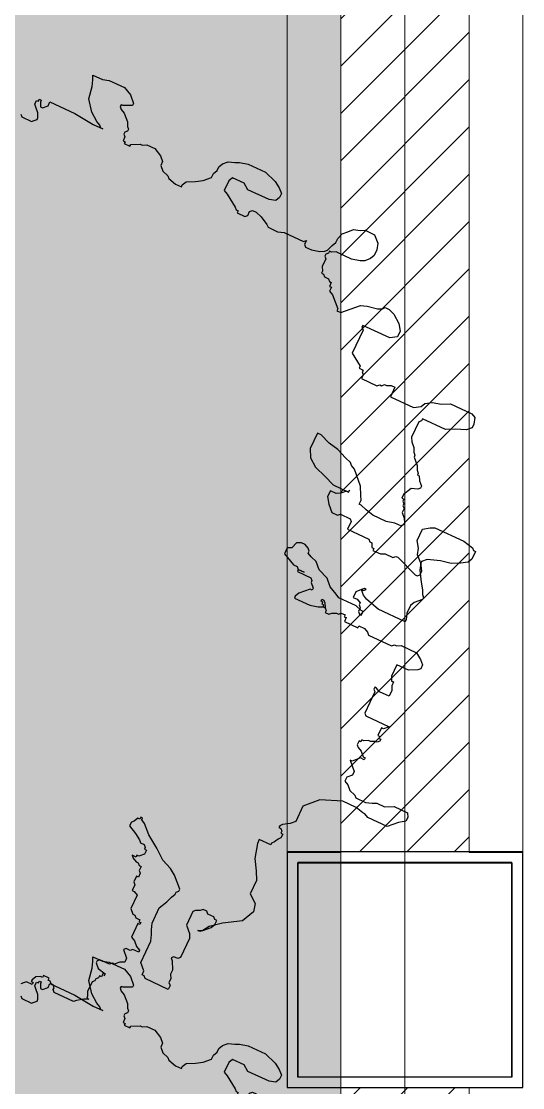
# Model space of a CAD drawing. Header units: millimetres. Extents: x 0 to 71617, y -15450 to 30894.
# Drawn here: x 70148 to 70617, y 18537 to 19533 of the extents above; entities that cross this region are included whole.
import ezdxf

# ---------------------------------------------------------------- set-up
doc = ezdxf.new("R2010")
doc.units = ezdxf.units.MM
doc.linetypes.add('HIDDEN', pattern=[0.375, 0.25, -0.125])
for name, color, linetype in [('COL', 5, 'Continuous'), ('DIM', 4, 'Continuous'), ('dwgmodels.com', 250, 'Continuous')]:
    doc.layers.add(name, color=color, linetype=linetype)
for name, color, linetype, lineweight in [('Hatch', 8, 'Continuous', 5), ('LINE-DETAIL-SAKURA', 2, 'Continuous', 30), ('tree', 251, 'Continuous', 0), ('Wall Brick', 5, 'Continuous', 15)]:
    doc.layers.add(name, color=color, linetype=linetype, lineweight=lineweight)

# ---------------------------------------------------------------- blocks, each defined once
blk = doc.blocks.new('2D WALL G.F')
at = {"layer": 'Hatch', "color": 3, "linetype": 'HIDDEN', "elevation": 7.93}
blk.add_lwpolyline([(50000, -10500), (40000, -10500), (40000, 5500), (50000, 5500)], close=True, dxfattribs=at)
blk = doc.blocks.new('trees top 025')
at = {"layer": 'dwgmodels.com', "color": 0}
for p, q in [((-0.3215, 1.8539), (-0.2798, 1.8539)), ((-0.3132, 1.8372), (-0.3215, 1.8539)), ((-0.2798, 1.8539), (-0.2548, 1.8622)), ((-0.2548, 1.8622), (-0.1881, 1.8622)), ((-0.1881, 1.8622), (-0.1547, 1.8456)), ((-0.1547, 1.8456), (-0.1297, 1.8206)), ((-0.3048, 1.8122), (-0.3132, 1.8372)), ((-0.2965, 1.7622), (-0.3048, 1.8122)), ((-0.1297, 1.8122), (-0.1631, 1.7956)), ((-0.1297, 1.8206), (-0.1297, 1.8122)), ((-0.2631, 1.7205), (-0.2965, 1.7622)), ((-0.1714, 1.7956), (-0.1714, 1.7872)), ((-0.1631, 1.7956), (-0.1714, 1.7956)), ((-0.1714, 1.7872), (-0.1631, 1.7789)), ((-0.1631, 1.7789), (-0.1464, 1.7705)), ((-0.1464, 1.7705), (-0.1214, 1.7455)), ((0.2873, 1.7539), (0.3039, 1.7705)), ((0.3039, 1.7705), (0.329, 1.7789)), ((0.329, 1.7789), (0.3456, 1.7872)), ((0.3456, 1.7872), (0.379, 1.7956)), ((0.379, 1.7956), (0.4541, 1.7956)), ((0.4541, 1.7956), (0.5041, 1.7789)), ((0.5041, 1.7789), (0.5291, 1.7622)), ((0.5291, 1.7622), (0.5458, 1.7455)), ((-0.2298, 1.6955), (-0.2631, 1.7205)), ((-0.1214, 1.7455), (-0.113, 1.7289)), ((-0.113, 1.7289), (-0.1047, 1.7205)), ((-0.1047, 1.7205), (-0.1047, 1.7122)), ((0.2706, 1.7039), (0.2789, 1.7205)), ((0.2789, 1.7372), (0.2873, 1.7539)), ((0.2789, 1.7205), (0.2789, 1.7372)), ((0.3456, 1.7205), (0.3373, 1.7039)), ((0.3957, 1.7205), (0.3456, 1.7205)), ((0.4207, 1.7039), (0.3957, 1.7205)), ((0.5458, 1.7289), (0.5374, 1.7122)), ((0.5458, 1.7455), (0.5458, 1.7289)), ((0.8293, 1.7039), (0.846, 1.7205)), ((0.846, 1.7205), (0.8627, 1.7372)), ((0.8627, 1.7372), (0.8877, 1.7455)), ((0.8877, 1.7455), (0.9044, 1.7539)), ((0.9044, 1.7539), (0.9461, 1.7539)), ((0.9461, 1.7539), (0.9711, 1.7289)), ((0.9711, 1.7289), (0.9794, 1.7039)), ((-0.4716, 1.6789), (-0.4633, 1.6789)), ((-0.4716, 1.6705), (-0.4716, 1.6789)), ((-0.4633, 1.6789), (-0.4633, 1.6705)), ((-0.4299, 1.6872), (-0.3215, 1.6872)), ((-0.4299, 1.6705), (-0.4299, 1.6872)), ((-0.3215, 1.6872), (-0.2381, 1.6789)), ((-0.2381, 1.6789), (-0.1964, 1.6789)), ((-0.2131, 1.6872), (-0.2298, 1.6955)), ((-0.2048, 1.6789), (-0.2131, 1.6872)), ((-0.1964, 1.6789), (-0.2048, 1.6789)), ((-0.1047, 1.7122), (-0.113, 1.7039)), ((-0.113, 1.7039), (-0.113, 1.6955)), ((-0.113, 1.6955), (-0.1047, 1.6872)), ((-0.1047, 1.6872), (-0.1047, 1.6705)), ((-0.0713, 1.6705), (-0.038, 1.6872)), ((-0.038, 1.6872), (-0.0296, 1.6872)), ((-0.0296, 1.6872), (-0.013, 1.6955)), ((-0.013, 1.6955), (0.0204, 1.6955)), ((0.0204, 1.6955), (0.0538, 1.6789)), ((0.0538, 1.6789), (0.0704, 1.6622)), ((0.2456, 1.6622), (0.2706, 1.6872)), ((0.2706, 1.6872), (0.2706, 1.7039)), ((0.3373, 1.7039), (0.3373, 1.6622)), ((0.5124, 1.7039), (0.4207, 1.7039)), ((0.5374, 1.7122), (0.5124, 1.7039)), ((0.821, 1.6789), (0.8293, 1.7039)), ((0.821, 1.6622), (0.821, 1.6789)), ((0.9794, 1.6789), (0.9711, 1.6622)), ((0.9794, 1.7039), (0.9794, 1.6789)), ((-0.48, 1.6705), (-0.4716, 1.6705)), ((-0.48, 1.6539), (-0.48, 1.6705)), ((-0.4716, 1.6455), (-0.48, 1.6539)), ((-0.4549, 1.6288), (-0.4716, 1.6455)), ((-0.4633, 1.6705), (-0.4549, 1.6539)), ((-0.4549, 1.6539), (-0.4466, 1.6539)), ((-0.4466, 1.6539), (-0.4299, 1.6705)), ((-0.1047, 1.6705), (-0.0963, 1.6705)), ((-0.0963, 1.6705), (-0.0963, 1.6622)), ((-0.0963, 1.6622), (-0.0713, 1.6622)), ((-0.0713, 1.6622), (-0.0713, 1.6705)), ((0.0704, 1.6622), (0.0704, 1.6455)), ((0.0704, 1.6455), (0.0871, 1.6288)), ((0.1872, 1.6288), (0.2205, 1.6455)), ((0.2205, 1.6455), (0.2456, 1.6622)), ((0.3373, 1.6622), (0.354, 1.6539)), ((0.354, 1.6539), (0.404, 1.6205)), ((0.4624, 1.6288), (0.4707, 1.6372)), ((0.4707, 1.6372), (0.4874, 1.6372)), ((0.4874, 1.6372), (0.5124, 1.6288)), ((0.8043, 1.6205), (0.8126, 1.6455)), ((0.8126, 1.6455), (0.821, 1.6622)), ((0.9377, 1.6372), (0.9044, 1.6288)), ((0.9544, 1.6455), (0.9377, 1.6372)), ((0.9711, 1.6622), (0.9544, 1.6455)), ((-0.5133, 1.5955), (-0.505, 1.5872)), ((-0.4633, 1.5872), (-0.4549, 1.5955)), ((-0.4466, 1.6122), (-0.4549, 1.6288)), ((-0.4549, 1.5955), (-0.4466, 1.6038)), ((-0.4466, 1.6038), (-0.4466, 1.6122)), ((0.0871, 1.6288), (0.1121, 1.6205)), ((0.1121, 1.6205), (0.1205, 1.6122)), ((0.1205, 1.6122), (0.1538, 1.6038)), ((0.1538, 1.6038), (0.1789, 1.6038)), ((0.1789, 1.6122), (0.1872, 1.6288)), ((0.1789, 1.6038), (0.1789, 1.6122)), ((0.404, 1.6205), (0.4124, 1.6122)), ((0.4124, 1.6122), (0.4207, 1.6122)), ((0.4207, 1.6122), (0.4207, 1.6038)), ((0.4207, 1.6038), (0.4541, 1.6038)), ((0.4541, 1.6038), (0.4624, 1.6122)), ((0.4624, 1.6122), (0.4624, 1.6288)), ((0.5124, 1.6288), (0.5458, 1.6122)), ((0.5458, 1.6122), (0.5541, 1.6038)), ((0.5541, 1.6038), (0.5958, 1.6038)), ((0.5958, 1.6038), (0.6208, 1.6122)), ((0.6208, 1.6122), (0.7042, 1.6122)), ((0.7042, 1.6122), (0.7126, 1.6205)), ((0.7126, 1.6205), (0.7126, 1.6038)), ((0.7126, 1.6038), (0.7209, 1.5955)), ((0.7209, 1.5955), (0.7459, 1.5955)), ((0.7459, 1.5955), (0.7793, 1.6038)), ((0.7793, 1.6038), (0.796, 1.6122)), ((0.796, 1.6122), (0.8043, 1.6205)), ((0.8126, 1.6122), (0.8043, 1.6038)), ((0.8043, 1.6038), (0.8043, 1.5955)), ((0.8043, 1.5955), (0.8126, 1.5872)), ((0.8126, 1.6205), (0.8126, 1.6122)), ((0.821, 1.6205), (0.8126, 1.6205)), ((0.8377, 1.6288), (0.821, 1.6205)), ((0.9044, 1.6288), (0.8377, 1.6288)), ((-0.505, 1.5872), (-0.4633, 1.5872)), ((0.8126, 1.5872), (0.8126, 1.5538)), ((0.8126, 1.5538), (0.821, 1.5372)), ((0.821, 1.5372), (0.821, 1.5288)), ((0.821, 1.5288), (0.8293, 1.5288)), ((0.8293, 1.5288), (0.8377, 1.5205)), ((0.8377, 1.5205), (0.8543, 1.5205)), ((0.8543, 1.5205), (0.8627, 1.5122)), ((0.8627, 1.5122), (0.871, 1.5122)), ((0.871, 1.5122), (0.871, 1.4955)), ((1.0962, 1.5038), (1.1045, 1.5122)), ((1.1045, 1.5122), (1.1212, 1.5122)), ((1.1212, 1.5122), (1.1462, 1.5038)), ((0.871, 1.4955), (0.8794, 1.4955)), ((0.8794, 1.4955), (0.8794, 1.4788)), ((0.8794, 1.4788), (0.896, 1.4705)), ((0.896, 1.4705), (0.9377, 1.4288)), ((0.9544, 1.4205), (1.0128, 1.4788)), ((1.0128, 1.4788), (1.0378, 1.4872)), ((1.0378, 1.4872), (1.0795, 1.4955)), ((1.0795, 1.4955), (1.0962, 1.5038)), ((1.1462, 1.5038), (1.1796, 1.4788)), ((1.1796, 1.4788), (1.1963, 1.4538)), ((0.9377, 1.4288), (0.9377, 1.4205)), ((1.1963, 1.4288), (1.1712, 1.4121)), ((1.1963, 1.4538), (1.1963, 1.4288)), ((0.9377, 1.4205), (0.9544, 1.4205)), ((1.0545, 1.4121), (1.0545, 1.4038)), ((1.1712, 1.4121), (1.0545, 1.4121)), ((1.0545, 1.4038), (1.0628, 1.3955)), ((1.0628, 1.3955), (1.0628, 1.2954)), ((1.0628, 1.2954), (1.1129, 1.2621)), ((1.1129, 1.2621), (1.1129, 1.2538)), ((1.4298, 1.2538), (1.4631, 1.2621)), ((1.4631, 1.2621), (1.4965, 1.2788)), ((1.4965, 1.2788), (1.5882, 1.2788)), ((1.5882, 1.2788), (1.6049, 1.2704)), ((1.6049, 1.2704), (1.6132, 1.2454)), ((1.1129, 1.2538), (1.1295, 1.2538)), ((1.1295, 1.2538), (1.1295, 1.2454)), ((1.1295, 1.2454), (1.1379, 1.2371)), ((1.1379, 1.2371), (1.1379, 1.2204)), ((1.1379, 1.2204), (1.2046, 1.2204)), ((1.2046, 1.2204), (1.2129, 1.2288)), ((1.2129, 1.2288), (1.2213, 1.2288)), ((1.2213, 1.2288), (1.2296, 1.2371)), ((1.2296, 1.2371), (1.2379, 1.2371)), ((1.2379, 1.2371), (1.2546, 1.2454)), ((1.2546, 1.2454), (1.2713, 1.2454)), ((1.2713, 1.2454), (1.2713, 1.2038)), ((1.3714, 1.2038), (1.3964, 1.2204)), ((1.3964, 1.2204), (1.4047, 1.2371)), ((1.4047, 1.2371), (1.4298, 1.2538)), ((1.6132, 1.2288), (1.5965, 1.2121)), ((1.6132, 1.2454), (1.6132, 1.2288)), ((1.2713, 1.2038), (1.3714, 1.2038)), ((1.4214, 1.1788), (1.4214, 1.1704)), ((1.5215, 1.1788), (1.4214, 1.1788)), ((1.5548, 1.1954), (1.5215, 1.1788)), ((1.5965, 1.2121), (1.5548, 1.1954)), ((1.4214, 1.1704), (1.4131, 1.1621)), ((1.4131, 1.1621), (1.4131, 1.0954)), ((1.4131, 1.0954), (1.4214, 1.0787)), ((1.4214, 1.0787), (1.4381, 1.0621)), ((1.4381, 1.0621), (1.4464, 1.0454)), ((1.4464, 1.0454), (1.4548, 1.0371)), ((1.4548, 1.0371), (1.4548, 1.0287)), ((1.4548, 1.0287), (1.4798, 1.0037)), ((1.4798, 1.0037), (1.4881, 0.987)), ((1.4881, 0.987), (1.4965, 0.9787)), ((1.4965, 0.9787), (1.4965, 0.9704)), ((1.4965, 0.9704), (1.5048, 0.9704)), ((1.5048, 0.9704), (1.5131, 0.9537)), ((1.0712, 0.9537), (1.0712, 0.887)), ((1.0878, 0.9537), (1.0712, 0.9537)), ((1.1295, 0.937), (1.0878, 0.9537)), ((1.1712, 0.9287), (1.1295, 0.937)), ((1.2129, 0.912), (1.1712, 0.9287)), ((1.5131, 0.9537), (1.5298, 0.937)), ((1.5298, 0.9287), (1.5215, 0.9204)), ((1.5298, 0.937), (1.5298, 0.9287)), ((1.0712, 0.887), (1.0878, 0.8537)), ((1.2379, 0.9037), (1.2129, 0.912)), ((1.2463, 0.8954), (1.2379, 0.9037)), ((1.263, 0.887), (1.2463, 0.8954)), ((1.313, 0.837), (1.263, 0.887)), ((1.4965, 0.912), (1.4798, 0.8787)), ((1.4798, 0.8787), (1.4798, 0.862)), ((1.5215, 0.9204), (1.4965, 0.912)), ((1.0878, 0.8537), (1.1212, 0.8287)), ((1.3297, 0.8037), (1.313, 0.837)), ((1.4798, 0.862), (1.4881, 0.862)), ((1.4881, 0.862), (1.4881, 0.8537)), ((1.4881, 0.8537), (1.4965, 0.8453)), ((1.4965, 0.8453), (1.4965, 0.837)), ((1.4965, 0.837), (1.5048, 0.8287)), ((1.1212, 0.8287), (1.1712, 0.812)), ((1.1712, 0.812), (1.2129, 0.7953)), ((1.2129, 0.7953), (1.2796, 0.7953)), ((1.2713, 0.7953), (1.2546, 0.7787)), ((1.2796, 0.7953), (1.2713, 0.7953)), ((1.2796, 0.8037), (1.2796, 0.7953)), ((1.2796, 0.7953), (1.2796, 0.8037)), ((1.338, 0.787), (1.3297, 0.8037)), ((1.5048, 0.8287), (1.5048, 0.812)), ((1.5048, 0.812), (1.5215, 0.7953)), ((1.5215, 0.7953), (1.5298, 0.7787)), ((1.6049, 0.787), (1.6299, 0.8037)), ((1.6299, 0.8037), (1.6466, 0.812)), ((1.6466, 0.812), (1.7717, 0.812)), ((1.7717, 0.812), (1.8134, 0.8037)), ((1.8134, 0.8037), (1.8217, 0.7953)), ((1.8217, 0.7953), (1.83, 0.7953)), ((1.83, 0.7953), (1.83, 0.762)), ((1.2129, 0.7703), (1.2129, 0.7453)), ((1.2379, 0.7703), (1.2129, 0.7703)), ((1.2546, 0.7787), (1.2379, 0.7703)), ((1.338, 0.7703), (1.338, 0.787)), ((1.3464, 0.7703), (1.338, 0.7703)), ((1.3714, 0.762), (1.3464, 0.7703)), ((1.4047, 0.7537), (1.3714, 0.762)), ((1.4631, 0.7537), (1.4047, 0.7537)), ((1.4965, 0.762), (1.4631, 0.7537)), ((1.5215, 0.762), (1.4965, 0.762)), ((1.5298, 0.7703), (1.5215, 0.762)), ((1.5298, 0.7787), (1.5298, 0.7703)), ((1.6049, 0.737), (1.6049, 0.787)), ((1.83, 0.762), (1.8217, 0.7453)), ((1.2129, 0.7453), (1.2296, 0.7203)), ((1.2296, 0.7203), (1.2546, 0.6953)), ((1.6216, 0.712), (1.6049, 0.737)), ((1.6299, 0.687), (1.6216, 0.712)), ((1.7633, 0.712), (1.7216, 0.7036)), ((1.7967, 0.7287), (1.7633, 0.712)), ((1.8217, 0.7453), (1.7967, 0.7287)), ((1.2546, 0.6953), (1.2796, 0.6953)), ((1.2796, 0.6953), (1.288, 0.7036)), ((1.288, 0.7036), (1.3297, 0.7036)), ((1.3297, 0.7036), (1.338, 0.6953)), ((1.338, 0.6953), (1.338, 0.662)), ((1.6549, 0.662), (1.6299, 0.687)), ((1.6716, 0.687), (1.6549, 0.6703)), ((1.6549, 0.6703), (1.6549, 0.662)), ((1.7216, 0.7036), (1.6716, 0.687)), ((1.338, 0.662), (1.4298, 0.662)), ((1.4298, 0.662), (1.4381, 0.6536)), ((1.4381, 0.6536), (1.4464, 0.6536)), ((1.4464, 0.6536), (1.4548, 0.637)), ((1.4548, 0.637), (1.4631, 0.637)), ((1.4631, 0.637), (1.4631, 0.6286)), ((1.4631, 0.6286), (1.4965, 0.6286)), ((1.4965, 0.6286), (1.5131, 0.637)), ((1.5131, 0.637), (1.5465, 0.637)), ((1.5465, 0.637), (1.5548, 0.6453)), ((1.5548, 0.6453), (1.5632, 0.6453)), ((1.5632, 0.6453), (1.5882, 0.637)), ((1.5882, 0.637), (1.6299, 0.6203)), ((1.6549, 0.662), (1.6633, 0.637)), ((1.6716, 0.637), (1.6549, 0.662)), ((1.6633, 0.637), (1.6883, 0.5953)), ((1.6716, 0.6203), (1.6716, 0.637)), ((1.6299, 0.6203), (1.6549, 0.612)), ((1.6549, 0.612), (1.6633, 0.612)), ((1.6633, 0.612), (1.6716, 0.6203)), ((1.6883, 0.5953), (1.705, 0.5703)), ((1.705, 0.5703), (1.7133, 0.5536)), ((1.7133, 0.5536), (1.7216, 0.5453)), ((1.7216, 0.5453), (1.7216, 0.5369)), ((1.1712, 0.5036), (1.1546, 0.4953)), ((1.1796, 0.5286), (1.1712, 0.5036)), ((1.1963, 0.5369), (1.1796, 0.5286)), ((1.2129, 0.5369), (1.1963, 0.5369)), ((1.2296, 0.5286), (1.2129, 0.5369)), ((1.2379, 0.5203), (1.2296, 0.5286)), ((1.2379, 0.5119), (1.2379, 0.5203)), ((1.2546, 0.5036), (1.2379, 0.5119)), ((1.2796, 0.4953), (1.2546, 0.5036)), ((1.6966, 0.5119), (1.6883, 0.4953)), ((1.7216, 0.5369), (1.6966, 0.5119)), ((1.1546, 0.4953), (1.1546, 0.4703)), ((1.1546, 0.4703), (1.1712, 0.4619)), ((1.1712, 0.4619), (1.2046, 0.4453)), ((1.3047, 0.4703), (1.2796, 0.4953)), ((1.3464, 0.4536), (1.3047, 0.4703)), ((1.4881, 0.4703), (1.4715, 0.4536)), ((1.4965, 0.4786), (1.4881, 0.4703)), ((1.4881, 0.4703), (1.4965, 0.4703)), ((1.4965, 0.4619), (1.4881, 0.4703)), ((1.5048, 0.4786), (1.4965, 0.4786)), ((1.4965, 0.4703), (1.5048, 0.4786)), ((1.5048, 0.4536), (1.4965, 0.4619)), ((1.6883, 0.4953), (1.6883, 0.4619)), ((1.6883, 0.4619), (1.6966, 0.4369)), ((1.2046, 0.4453), (1.2213, 0.4453)), ((1.2213, 0.4453), (1.2296, 0.4369)), ((1.2296, 0.4369), (1.2296, 0.4286)), ((1.2546, 0.4369), (1.2296, 0.4369)), ((1.2296, 0.4369), (1.2546, 0.4369)), ((1.2296, 0.4286), (1.288, 0.4286)), ((1.288, 0.4286), (1.2963, 0.4203)), ((1.2963, 0.4203), (1.2963, 0.4119)), ((1.3714, 0.4286), (1.3464, 0.4536)), ((1.4047, 0.4119), (1.3714, 0.4286)), ((1.4715, 0.4536), (1.4715, 0.4286)), ((1.4715, 0.4286), (1.4881, 0.4286)), ((1.4881, 0.4286), (1.5048, 0.4203)), ((1.5215, 0.4453), (1.5048, 0.4536)), ((1.5048, 0.4203), (1.5048, 0.4119)), ((1.5465, 0.4369), (1.5215, 0.4453)), ((1.5799, 0.4286), (1.5465, 0.4369)), ((1.6966, 0.4286), (1.5799, 0.4286)), ((1.6966, 0.4369), (1.6966, 0.4286)), ((1.3047, 0.3869), (1.2713, 0.3536)), ((1.2963, 0.4119), (1.313, 0.3952)), ((1.313, 0.3869), (1.3047, 0.3869)), ((1.313, 0.3952), (1.313, 0.3869)), ((1.4214, 0.4036), (1.4047, 0.4119)), ((1.4965, 0.4036), (1.4214, 0.4036)), ((1.5215, 0.3952), (1.4965, 0.4036)), ((1.5048, 0.4119), (1.5131, 0.4036)), ((1.5131, 0.4036), (1.5131, 0.3869)), ((1.5131, 0.3869), (1.5215, 0.3786)), ((1.5298, 0.3952), (1.5215, 0.3952)), ((1.5215, 0.3786), (1.5298, 0.3786)), ((1.5298, 0.3786), (1.5298, 0.3952)), ((1.2713, 0.3536), (1.263, 0.3369)), ((1.263, 0.3369), (1.263, 0.3286)), ((1.3297, 0.3286), (1.363, 0.3369)), ((1.363, 0.3702), (1.3714, 0.3702)), ((1.363, 0.3619), (1.363, 0.3702)), ((1.3714, 0.3619), (1.363, 0.3619)), ((1.363, 0.3369), (1.3797, 0.3452)), ((1.3714, 0.3702), (1.3797, 0.3619)), ((1.3714, 0.3536), (1.3714, 0.3619)), ((1.3797, 0.3536), (1.3714, 0.3536)), ((1.3797, 0.3619), (1.3881, 0.3452)), ((1.3797, 0.3452), (1.3797, 0.3536)), ((1.3881, 0.3452), (1.3797, 0.3452)), ((1.3797, 0.3452), (1.3881, 0.3452)), ((1.3881, 0.3452), (1.3964, 0.3369)), ((1.3964, 0.3369), (1.3964, 0.3286)), ((1.4131, 0.3286), (1.4214, 0.3369)), ((1.4214, 0.3369), (1.4381, 0.3452)), ((1.4381, 0.3452), (1.4464, 0.3452)), ((1.4464, 0.3452), (1.4548, 0.3536)), ((1.4548, 0.3536), (1.4715, 0.3536)), ((1.4715, 0.3536), (1.4715, 0.3452)), ((1.4715, 0.3452), (1.4798, 0.3452)), ((1.4798, 0.3452), (1.4798, 0.3286)), ((1.5382, 0.3369), (1.5632, 0.3369)), ((1.5382, 0.3286), (1.5382, 0.3369)), ((1.5632, 0.3369), (1.5799, 0.3286)), ((1.705, 0.3286), (1.7216, 0.3369)), ((1.7216, 0.3369), (1.7883, 0.3369)), ((1.7883, 0.3369), (1.8134, 0.3202)), ((1.263, 0.3286), (1.3297, 0.3286)), ((1.3964, 0.3286), (1.4131, 0.3286)), ((1.4798, 0.3286), (1.5382, 0.3286)), ((1.5799, 0.3286), (1.5882, 0.3202)), ((1.5882, 0.3202), (1.6883, 0.3202)), ((1.6883, 0.3202), (1.6966, 0.3286)), ((1.6966, 0.3286), (1.705, 0.3286)), ((1.8134, 0.3202), (1.83, 0.3036)), ((1.83, 0.3036), (1.83, 0.2869)), ((1.7383, 0.2619), (1.7383, 0.2119)), ((1.7883, 0.2619), (1.7383, 0.2619)), ((1.8217, 0.2786), (1.7883, 0.2619)), ((1.83, 0.2869), (1.8217, 0.2786)), ((1.7383, 0.2119), (1.7466, 0.1952)), ((1.7466, 0.1952), (1.755, 0.1952)), ((1.755, 0.1952), (1.755, 0.1785)), ((1.755, 0.1785), (1.7633, 0.1619)), ((1.6966, 0.1452), (1.6966, 0.1369)), ((1.705, 0.1452), (1.6966, 0.1452)), ((1.6966, 0.1369), (1.705, 0.1285)), ((1.7216, 0.1369), (1.705, 0.1452)), ((1.705, 0.1285), (1.705, 0.0368)), ((1.7633, 0.1369), (1.7216, 0.1369)), ((1.7633, 0.1619), (1.7633, 0.1369)), ((1.705, 0.0368), (1.7133, 0.0285)), ((1.7133, 0.0285), (1.8134, 0.0285)), ((1.7883, 0.0118), (1.7883, -0.0215)), ((1.7967, 0.0118), (1.7883, 0.0118)), ((1.8134, 0.0285), (1.7967, 0.0118)), ((1.7883, -0.0215), (1.7967, -0.0215)), ((1.7967, -0.0215), (1.7967, -0.0298)), ((1.7967, -0.0298), (1.805, -0.0298)), ((1.805, -0.0382), (1.7967, -0.0465)), ((1.805, -0.0298), (1.805, -0.0382)), ((1.73, -0.0715), (1.73, -0.0882)), ((1.7383, -0.0715), (1.73, -0.0715)), ((1.7383, -0.0632), (1.7383, -0.0715)), ((1.7466, -0.0632), (1.7383, -0.0632)), ((1.7633, -0.0549), (1.7466, -0.0632)), ((1.7717, -0.0549), (1.7633, -0.0549)), ((1.7883, -0.0465), (1.7717, -0.0549)), ((1.7967, -0.0465), (1.7883, -0.0465)), ((1.73, -0.0882), (1.7383, -0.0965)), ((1.7383, -0.0965), (1.755, -0.1049)), ((1.755, -0.1049), (1.7717, -0.1215)), ((1.7717, -0.1215), (1.78, -0.1215)), ((1.78, -0.1215), (1.78, -0.1299)), ((1.73, -0.1549), (1.7633, -0.1882)), ((1.7383, -0.1549), (1.73, -0.1549)), ((1.7633, -0.1299), (1.7383, -0.1549)), ((1.78, -0.1299), (1.7633, -0.1299)), ((1.7633, -0.2049), (1.7466, -0.2216)), ((1.7633, -0.1882), (1.7633, -0.2049)), ((1.7466, -0.2216), (1.7466, -0.2382)), ((1.7466, -0.2382), (1.7633, -0.2466)), ((1.7633, -0.2466), (1.78, -0.2632)), ((1.9301, -0.2632), (1.9635, -0.2466)), ((1.9635, -0.2466), (2.0218, -0.2466)), ((2.0218, -0.2466), (2.0302, -0.2632)), ((1.78, -0.2632), (1.805, -0.2716)), ((1.805, -0.2716), (1.8134, -0.2799)), ((1.8134, -0.2799), (1.8551, -0.2799)), ((1.8551, -0.2799), (1.8801, -0.2716)), ((1.8801, -0.2716), (1.8968, -0.2632)), ((1.8968, -0.2632), (1.9301, -0.2632)), ((2.0302, -0.2799), (2.0052, -0.2966)), ((2.0302, -0.2632), (2.0302, -0.2799)), ((1.7717, -0.3132), (1.6883, -0.3466)), ((1.83, -0.3132), (1.7717, -0.3132)), ((1.8634, -0.3216), (1.83, -0.3132)), ((1.8717, -0.3216), (1.8634, -0.3216)), ((1.8884, -0.3299), (1.8717, -0.3216)), ((1.9718, -0.3299), (1.8884, -0.3299)), ((2.0052, -0.2966), (1.9718, -0.3299)), ((1.6883, -0.3466), (1.6382, -0.3966)), ((1.6382, -0.3966), (1.6382, -0.4633)), ((1.5965, -0.4966), (1.5882, -0.5049)), ((1.6216, -0.4799), (1.5965, -0.4966)), ((1.6382, -0.4633), (1.6216, -0.4799)), ((1.5882, -0.5049), (1.5882, -0.5133)), ((1.5882, -0.5133), (1.5965, -0.5133)), ((1.5965, -0.5133), (1.6049, -0.5216)), ((1.6049, -0.5216), (1.6049, -0.53)), ((1.6049, -0.53), (1.6132, -0.53)), ((1.6132, -0.53), (1.6132, -0.5466)), ((1.5965, -0.5716), (1.5882, -0.58)), ((1.5882, -0.58), (1.5882, -0.5883)), ((1.6049, -0.555), (1.5965, -0.5716)), ((1.6132, -0.5466), (1.6049, -0.555)), ((1.5382, -0.5883), (1.5382, -0.605)), ((1.5882, -0.5883), (1.5382, -0.5883)), ((1.5382, -0.605), (1.5548, -0.6633)), ((1.5548, -0.6633), (1.5799, -0.705)), ((1.0795, -0.705), (1.0795, -0.7133)), ((1.0878, -0.705), (1.0795, -0.705)), ((1.0878, -0.7133), (1.0878, -0.705)), ((1.5799, -0.705), (1.5965, -0.7383)), ((1.0628, -0.73), (1.0545, -0.7383)), ((1.0545, -0.7383), (1.0545, -0.755)), ((1.0712, -0.7133), (1.0628, -0.73)), ((1.0795, -0.7133), (1.0712, -0.7133)), ((1.1045, -0.7217), (1.0878, -0.7133)), ((1.1379, -0.755), (1.1045, -0.7217)), ((1.5965, -0.7383), (1.5965, -0.7967)), ((1.0545, -0.755), (1.0878, -0.7717)), ((1.0878, -0.7717), (1.1129, -0.7883)), ((1.1129, -0.7883), (1.1212, -0.7967)), ((1.1879, -0.7883), (1.1379, -0.755)), ((1.2296, -0.8217), (1.1879, -0.7883)), ((1.1212, -0.7967), (1.1379, -0.7967)), ((1.1379, -0.7967), (1.1462, -0.805)), ((1.1546, -0.83), (1.1379, -0.8467)), ((1.1462, -0.805), (1.1462, -0.8133)), ((1.1462, -0.8133), (1.1546, -0.8133)), ((1.1546, -0.8133), (1.1546, -0.83)), ((1.2713, -0.8384), (1.2296, -0.8217)), ((1.5965, -0.7967), (1.6299, -0.8217)), ((1.6299, -0.8217), (1.6382, -0.855)), ((1.1129, -0.855), (1.1212, -0.8634)), ((1.1295, -0.855), (1.1129, -0.855)), ((1.1212, -0.8634), (1.1379, -0.8717)), ((1.1295, -0.8467), (1.1295, -0.855)), ((1.1379, -0.8467), (1.1295, -0.8467)), ((1.1379, -0.8717), (1.1462, -0.8717)), ((1.1462, -0.8717), (1.1546, -0.88)), ((1.2963, -0.855), (1.2713, -0.8384)), ((1.338, -0.8967), (1.2963, -0.855)), ((1.6382, -0.855), (1.6132, -0.905)), ((1.1546, -0.88), (1.1629, -0.88)), ((1.1629, -0.88), (1.1629, -0.8967)), ((1.1629, -0.8967), (1.1712, -0.905)), ((1.1712, -0.905), (1.1712, -0.9217)), ((1.3297, -0.9134), (1.338, -0.905)), ((1.3297, -0.9217), (1.3297, -0.9134)), ((1.338, -0.905), (1.338, -0.8967)), ((1.6132, -0.905), (1.5465, -0.9467)), ((1.1629, -0.9217), (1.1629, -0.9467)), ((1.1712, -0.9217), (1.1629, -0.9217)), ((1.1629, -0.9467), (1.1712, -0.955)), ((1.1712, -0.955), (1.1712, -0.9801)), ((1.313, -0.9634), (1.3213, -0.9384)), ((1.3213, -0.9384), (1.3297, -0.9217)), ((1.4298, -0.9467), (1.4214, -0.955)), ((1.4214, -0.955), (1.4214, -1.0134)), ((1.4464, -0.9384), (1.4298, -0.9467)), ((1.4548, -0.93), (1.4464, -0.9384)), ((1.4715, -0.93), (1.4548, -0.93)), ((1.4798, -0.9384), (1.4715, -0.93)), ((1.5048, -0.9384), (1.4798, -0.9384)), ((1.5131, -0.9467), (1.5048, -0.9384)), ((1.5465, -0.9467), (1.5048, -0.9801)), ((1.5215, -0.9467), (1.5131, -0.9467)), ((1.5215, -0.9634), (1.5215, -0.9467)), ((1.1712, -0.9801), (1.1796, -0.9801)), ((1.1796, -0.9801), (1.1963, -0.9884)), ((1.1963, -0.9884), (1.1963, -1.0467)), ((1.2963, -0.9967), (1.313, -0.9634)), ((1.2963, -1.0634), (1.2963, -0.9967)), ((1.4881, -1.0051), (1.5131, -0.9801)), ((1.5048, -0.9801), (1.4881, -1.0051)), ((1.5131, -0.9801), (1.5215, -0.9634)), ((1.4214, -1.0134), (1.4464, -1.0384)), ((1.4464, -1.0384), (1.4548, -1.0551)), ((1.4715, -1.0134), (1.4881, -1.0051)), ((1.4798, -1.0134), (1.4715, -1.0134)), ((1.4881, -1.0051), (1.4798, -1.0134)), ((1.1963, -1.0467), (1.2129, -1.0634)), ((1.2129, -1.0634), (1.2213, -1.0634)), ((1.2213, -1.0634), (1.2296, -1.0717)), ((1.2296, -1.0717), (1.2463, -1.0717)), ((1.2463, -1.0717), (1.2463, -1.0801)), ((1.2463, -1.0801), (1.2546, -1.0801)), ((1.2546, -1.0801), (1.2546, -1.0884)), ((1.3047, -1.0884), (1.2963, -1.0634)), ((1.4548, -1.0551), (1.4548, -1.1384)), ((1.2463, -1.0884), (1.2463, -1.1468)), ((1.2546, -1.0884), (1.2463, -1.0884)), ((1.313, -1.1051), (1.3047, -1.0884)), ((1.3213, -1.1301), (1.313, -1.1051)), ((1.2463, -1.1468), (1.263, -1.1551)), ((1.263, -1.1551), (1.2796, -1.1718)), ((1.3213, -1.2218), (1.3213, -1.1301)), ((1.4298, -1.1468), (1.4214, -1.1551)), ((1.4214, -1.1551), (1.4298, -1.1634)), ((1.4464, -1.1468), (1.4298, -1.1468)), ((1.4298, -1.1634), (1.4464, -1.1968)), ((1.4548, -1.1384), (1.4464, -1.1468)), ((1.2463, -1.1968), (1.2379, -1.2051)), ((1.2379, -1.2051), (1.263, -1.2301)), ((1.263, -1.1968), (1.2463, -1.1968)), ((1.2713, -1.1884), (1.263, -1.1968)), ((1.2963, -1.1884), (1.2713, -1.1884)), ((1.2796, -1.1718), (1.2963, -1.1801)), ((1.2963, -1.1801), (1.2963, -1.1884)), ((1.4464, -1.1968), (1.4464, -1.2134)), ((1.2463, -1.2551), (1.2296, -1.2718)), ((1.263, -1.2468), (1.2463, -1.2551)), ((1.263, -1.2301), (1.263, -1.2468)), ((1.3464, -1.2468), (1.3213, -1.2218)), ((1.3464, -1.2634), (1.3464, -1.2468)), ((1.4464, -1.2134), (1.4548, -1.2301)), ((1.4548, -1.2301), (1.4548, -1.2468)), ((1.4548, -1.2468), (1.4631, -1.2551)), ((1.4631, -1.2551), (1.4631, -1.2718)), ((1.1712, -1.2801), (1.1629, -1.2885)), ((1.1629, -1.2885), (1.1629, -1.2968)), ((1.1629, -1.2968), (1.1796, -1.3135)), ((1.2129, -1.2801), (1.1712, -1.2801)), ((1.2213, -1.2718), (1.2129, -1.2801)), ((1.2296, -1.2718), (1.2213, -1.2718)), ((1.3547, -1.2634), (1.3464, -1.2634)), ((1.363, -1.2718), (1.3547, -1.2634)), ((1.4631, -1.2718), (1.363, -1.2718)), ((1.1796, -1.3135), (1.2129, -1.3218)), ((1.1963, -1.3385), (1.1963, -1.3468)), ((1.2046, -1.3385), (1.1963, -1.3385)), ((1.2046, -1.3218), (1.2046, -1.3385)), ((1.2129, -1.3218), (1.2046, -1.3218)), ((1.2129, -1.3301), (1.2129, -1.3218)), ((1.2129, -1.3218), (1.2129, -1.3301)), ((1.1879, -1.3635), (1.1796, -1.3718)), ((1.1796, -1.3718), (1.1796, -1.4135)), ((1.1963, -1.3468), (1.1879, -1.3551)), ((1.1879, -1.3551), (1.1879, -1.3635)), ((1.1796, -1.4135), (1.1879, -1.4302)), ((0.9711, -1.4468), (0.9628, -1.4635)), ((0.9628, -1.4635), (0.9628, -1.4718)), ((0.9878, -1.4385), (0.9711, -1.4468)), ((0.9961, -1.4385), (0.9878, -1.4385)), ((0.9961, -1.4302), (0.9961, -1.4385)), ((1.0211, -1.4302), (0.9961, -1.4302)), ((1.0211, -1.4385), (1.0211, -1.4302)), ((1.0295, -1.4385), (1.0211, -1.4385)), ((1.0378, -1.4468), (1.0295, -1.4385)), ((1.0461, -1.4468), (1.0378, -1.4468)), ((1.0545, -1.4552), (1.0461, -1.4468)), ((1.0545, -1.4635), (1.0545, -1.4552)), ((1.0628, -1.4718), (1.0545, -1.4635)), ((1.1546, -1.4635), (1.1462, -1.4718)), ((1.1796, -1.4468), (1.1546, -1.4635)), ((1.1963, -1.4385), (1.1796, -1.4468)), ((1.1879, -1.4302), (1.1879, -1.4385)), ((1.1879, -1.4385), (1.1963, -1.4385)), ((0.9377, -1.4885), (0.9294, -1.4968)), ((0.9461, -1.4802), (0.9377, -1.4885)), ((0.9711, -1.4802), (0.9461, -1.4802)), ((0.9628, -1.4718), (0.9711, -1.4718)), ((0.9711, -1.4718), (0.9711, -1.4802)), ((1.1462, -1.4718), (1.0628, -1.4718))]:
    blk.add_line(p, q, dxfattribs=at)
blk = doc.blocks.new('trerwe')
at = {"color": 0, "xscale": 2, "yscale": 2}
blk.add_blockref('trees top 025', (0, 0), dxfattribs=at)
blk = doc.blocks.new('LANDSCAPE SITE')
h = blk.add_hatch()
h.set_pattern_fill('AR-SAND', color=256, scale=5, angle=180, style=0)
h.paths.add_polyline_path([(51940, 15839.59), (51400, 15839.59), (51400, 110), (51940, 110)])
at = {"elevation": 0}
for points in [[(51400, 110), (51940, 110), (51940, 15839.59), (51400, 15839.59)], [(51940, 15839.59), (51400, 15839.59), (51400, 110), (51940, 110)]]:
    blk.add_lwpolyline(points, close=True, dxfattribs=at)
at = {"xscale": 119.0039728284955, "yscale": 119.0039728284955, "zscale": 119.0039728284955, "rotation": 334.9933375404704}
for p in [(51591.15, 5803.36, 0), (51591.15, 4980.03, 0)]:
    blk.add_blockref('trerwe', p, dxfattribs=at)
blk = doc.blocks.new('FENCE COLUMN')
at = {"layer": 'COL'}
for points in [[(-110, -110), (110, -110), (110, 110), (-110, 110)], [(-100, -100), (100, -100), (100, 100), (-100, 100)]]:
    blk.add_lwpolyline(points, close=True, dxfattribs=at)
blk = doc.blocks.new('FENCE1')
at = {"layer": 'Hatch'}
h = blk.add_hatch(dxfattribs=at)
h.set_pattern_fill('LINE', color=256, scale=250, angle=45, style=0)
h.set_pattern_definition([(45, (-110, -110), (-22.097087, 22.097087), [])])
h.paths.add_polyline_path([(110, 15959.59), (1890, 15959.59), (1890, 15839.59), (110, 15839.59)])
h.paths.add_polyline_path([(2110, 15840), (5871.87, 15839.59), (5871.87, 15959.59), (2110, 15960)])
h.paths.add_polyline_path([(6091.87, 15959.59), (9890, 15959.59), (9890, 15839.59), (6091.87, 15839.59)])
h.paths.add_polyline_path([(10110, 15959.59), (13890, 15959.59), (13890, 15839.59), (10112, 15839.59)])
h.paths.add_polyline_path([(14110, 15839.59), (17890, 15839.59), (17890, 15959.59), (14110, 15959.59)])
h.paths.add_polyline_path([(18110, 15839.59), (21890, 15839.59), (21890, 15959.59), (18110, 15959.59)])
h.paths.add_polyline_path([(22110, 15959.59), (25890, 15959.59), (25890, 15839.59), (22110, 15839.59)])
h.paths.add_polyline_path([(26110, 15839.59), (29890, 15839.59), (29890, 15959.59), (26110, 15959.59)])
h.paths.add_polyline_path([(30110, 15959.59), (33890, 15959.59), (33890, 15839.59), (30110, 15839.59)])
h.paths.add_polyline_path([(34110, 15959.59), (37890, 15959.59), (37890, 15839.59), (34110, 15839.59)])
h.paths.add_polyline_path([(38110, 15839.59), (41890, 15839.59), (41890, 15959.59), (38110, 15959.59)])
h.paths.add_polyline_path([(42110, 15839.59), (45890, 15839.59), (45890, 15949.59), (42110, 15949.59)])
h.paths.add_polyline_path([(46110, 15839.59), (49890, 15839.59), (49890, 15959.59), (46110, 15959.59)])
h.paths.add_polyline_path([(50110, 15839.59), (51890, 15839.59), (51890, 15959.59), (50110, 15959.59)])
h.paths.add_polyline_path([(51940, 10609.73), (52060, 10609.73), (52060, 15789.59), (51940, 15789.59)])
h.paths.add_polyline_path([(51940, 5509.86), (52060, 5509.86), (52060, 10389.73), (51940, 10389.73)])
h.paths.add_polyline_path([(51940, 110), (52060, 110), (52060, 5289.86), (51940, 5289.86)])
h.paths.add_polyline_path([(-60, 5289.86), (60, 5289.86), (60, 110), (-60, 110)])
h.paths.add_polyline_path([(-60, 10389.73), (60, 10389.73), (60, 5509.86), (-60, 5509.86)])
h.paths.add_polyline_path([(-70, 15789.59), (70, 15789.59), (70, 10609.73), (-70, 10609.73)])
at = {"layer": 'Hatch', "color": 3}
blk.add_lwpolyline([(52000, -100), (42000, -100), (42000, 15900), (52000, 15900)], close=True, dxfattribs=at)
at = {"layer": 'Hatch'}
for points, elevation in [([(51890, 10389.19), (51940, 10389.19), (51940, 5509.32), (51890, 5509.32)], -7.94), ([(52110, 5509.32), (52060, 5509.32), (52060, 10389.19), (52110, 10389.19)], -7.93)]:
    blk.add_lwpolyline(points, close=True, dxfattribs=dict(at, elevation=elevation))
at = {"layer": 'Wall Brick', "elevation": -7.93}
for points in [[(51940, 5509.86), (52060, 5509.86), (52060, 10389.73), (51940, 10389.73)], [(51940, 110), (52060, 110), (52060, 5289.86), (51940, 5289.86)]]:
    blk.add_lwpolyline(points, close=True, dxfattribs=at)
at = {"layer": 'COL'}
blk.add_blockref('FENCE COLUMN', (52000, 5399.86, -7.93), dxfattribs=at)

msp = doc.modelspace()

# ---------------------------------------------------------------- linework, layer by layer
at = {"layer": 'DIM', "color": 3}
msp.add_lwpolyline([(70406.55, 18746.59), (70606.55, 18746.59), (70606.55, 18546.59), (70406.55, 18546.59)], close=True, dxfattribs=at)

# ---------------------------------------------------------------- block references
at = {"layer": 'LINE-DETAIL-SAKURA'}
msp.add_blockref('FENCE1', (18506.55, 13247.14, 15.85), dxfattribs=at)
at = {"layer": 'tree'}
msp.add_blockref('LANDSCAPE SITE', (18506.55, 13246.73), dxfattribs=at)
at = {"layer": 'Wall Brick', "color": 1}
msp.add_blockref('2D WALL G.F', (20506.55, 23646.73, 0), dxfattribs=at)

doc.saveas('drawing.dxf')
